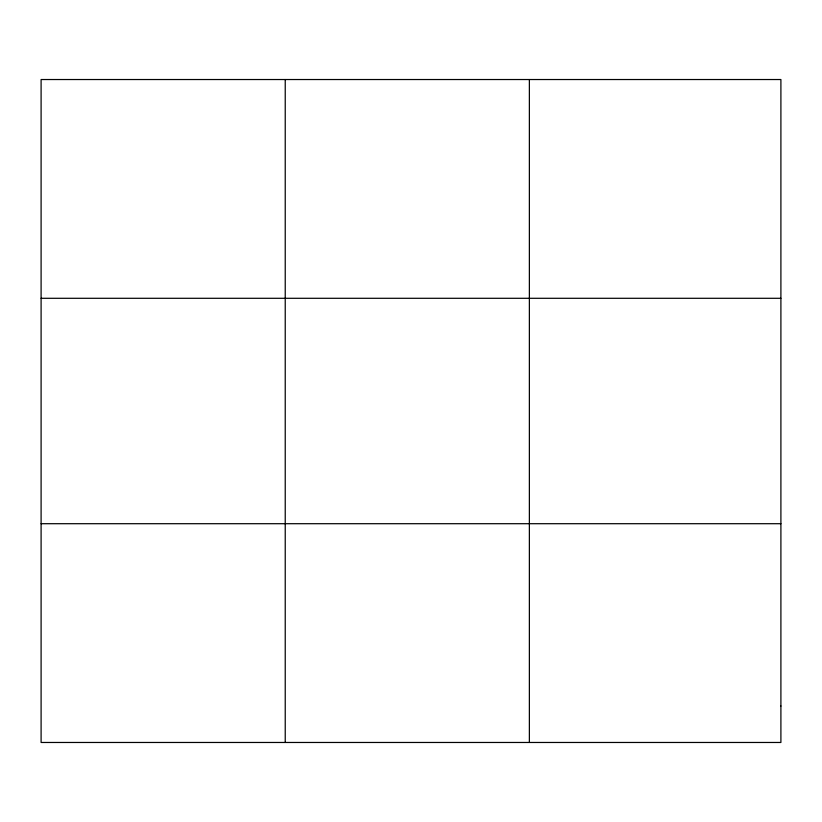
<?xml version="1.0" encoding="UTF-8"?>
<svg xmlns="http://www.w3.org/2000/svg" width="822" height="822" viewBox="0 0 822 822"><rect width="100%" height="100%" fill="white"/><g stroke="black" fill="none" stroke-linecap="round" stroke-linejoin="round"><path stroke-width="1.23" d="M285.234 79.529L285.234 742.472M529.368 79.529L529.368 742.472M41.1 298.294L780.9 298.294M41.1 523.706L780.9 523.706M780.9 706.016L780.9 742.472L41.1 742.472L41.1 79.529L780.9 79.529L780.9 706.016"/></g></svg>
